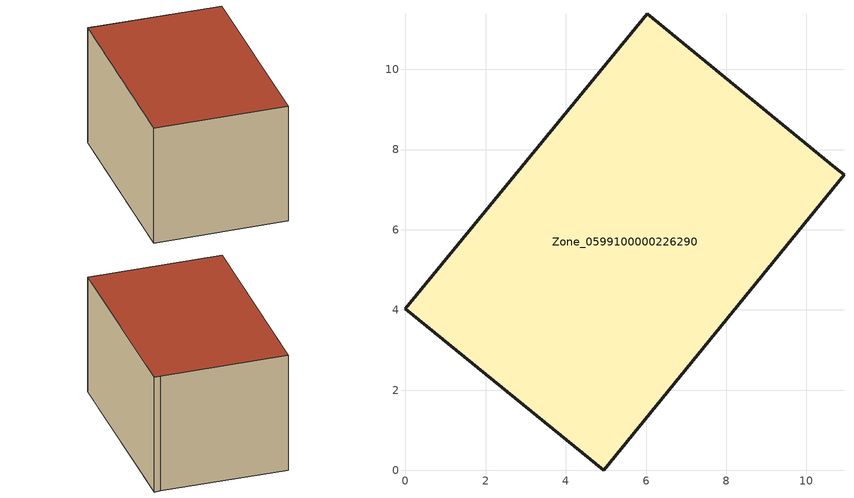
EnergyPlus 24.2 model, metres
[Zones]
Zone_0599100000226290
 floor ground (C_G): 6.03,11.39 10.71,7.55 10.94,7.37 4.94,0 0,4.03 z0
 wall outside (C_F): 10.71,7.55 6.03,11.39 0,4.03 4.94,0 10.94,7.37 10.71,7.55 z0:5.96
 roof outside (C_R): 0,4.03 4.94,0 10.94,7.37 10.71,7.55 6.03,11.39 z5.96
[BUILDING]
Pand.0599100000226290: North Axis=0; Terrain=City; Loads Convergence Tolerance Value=0.04; Temperature Convergence Tolerance Value=0.4; Solar Distribution=FullExterior; Maximum Number of Warmup Days=25; Minimum Number of Warmup Days=1
[Site:Location]
Rotterdam.The.Hague.AP_ZH_NLD Design_Conditions: Latitude=51.96; Longitude=4.45; Time Zone=1; Elevation=-4.5
[SITE:GROUNDTEMPERATURE:BUILDINGSURFACE]
18, 18, 18, 18, 18, 18, 18, 18, 18, 18, 18, 18
[MATERIAL] Thermal Absorptance=0.9; Solar Absorptance=0.7; Visible Absorptance=0.7
Name | Roughness | Thickness | Conductivity | Density | Specific Heat
G.TC.1946-1964 | MediumSmooth | 0.15 | 1 | 540 | 1210
F.TC.1946-1964 | Rough | 0.3 | 0.857143 | 1920 | 840
R.TC.1946-1964 | MediumRough | 0.2 | 0.235294 | 1500 | 1000
[CONSTRUCTION]
C_G: G.TC.1946-1964
C_F: F.TC.1946-1964
C_R: R.TC.1946-1964
[ZONE]
Zone_0599100000226290: Type=1; Multiplier=1; Ceiling Height=Autocalculate; Volume=Autocalculate; Floor Area=autocalculate; Part of Total Floor Area=Yes
[ZONEINFILTRATION:DESIGNFLOWRATE]
Infil_Zone_0599100000226290: Zone or ZoneList or Space or SpaceList=Zone_0599100000226290; Schedule=AlwaysOn; Design Flow Rate Calculation Method=Flow/Area; Flow Rate per Floor Area=0.003; Constant Term Coefficient=1; Temperature Term Coefficient=0; Velocity Term Coefficient=0; Velocity Squared Term Coefficient=0
[HVACTEMPLATE:ZONE:IDEALLOADSAIRSYSTEM]
Zone_0599100000226290: Maximum Heating Supply Air Temperature=50; Minimum Cooling Supply Air Temperature=13; Maximum Heating Supply Air Humidity Ratio=0.0156; Minimum Cooling Supply Air Humidity Ratio=0.0077; Heating Limit=NoLimit; Cooling Limit=NoLimit; Dehumidification Control Type=ConstantSensibleHeatRatio; Cooling Sensible Heat Ratio=0.7; Dehumidification Setpoint=60; Humidification Control Type=None; Humidification Setpoint=30; Outdoor Air Method=None; Outdoor Air Flow Rate per Person=0.00944; Outdoor Air Flow Rate per Zone Floor Area=0; Outdoor Air Flow Rate per Zone=0; Demand Controlled Ventilation Type=None; Outdoor Air Economizer Type=NoEconomizer; Heat Recovery Type=None; Sensible Heat Recovery Effectiveness=0.7; Latent Heat Recovery Effectiveness=0.65
[ZONECONTROL:THERMOSTAT]
ThermostatControl_Zone_0599100000226290: Zone or ZoneList=Zone_0599100000226290; Control Type Schedule=DualSetpointControlType; Control 1=Thermostat_Zone_0599100000226290; Temperature Difference Between Cutout And Setpoint=0
[THERMOSTATSETPOINT:DUALSETPOINT]
Thermostat_Zone_0599100000226290: Heating Setpoint Temperature Schedule=HeatingSetpoint_Zone_0599100000226290; Cooling Setpoint Temperature Schedule=CoolingSetpoint_Zone_0599100000226290
[SCHEDULE:COMPACT]
HeatingSetpoint_Zone_0599100000226290: Through: 12/31, For: AllDays, Until: 24:00, 21
CoolingSetpoint_Zone_0599100000226290: Through: 12/31, For: AllDays, Until: 24:00, 24
DualSetpointControlType: Through: 12/31, For: AllDays, Until: 24:00, 4
AlwaysOn: Through: 12/31, For: AllDays, Until: 24:00, 1
